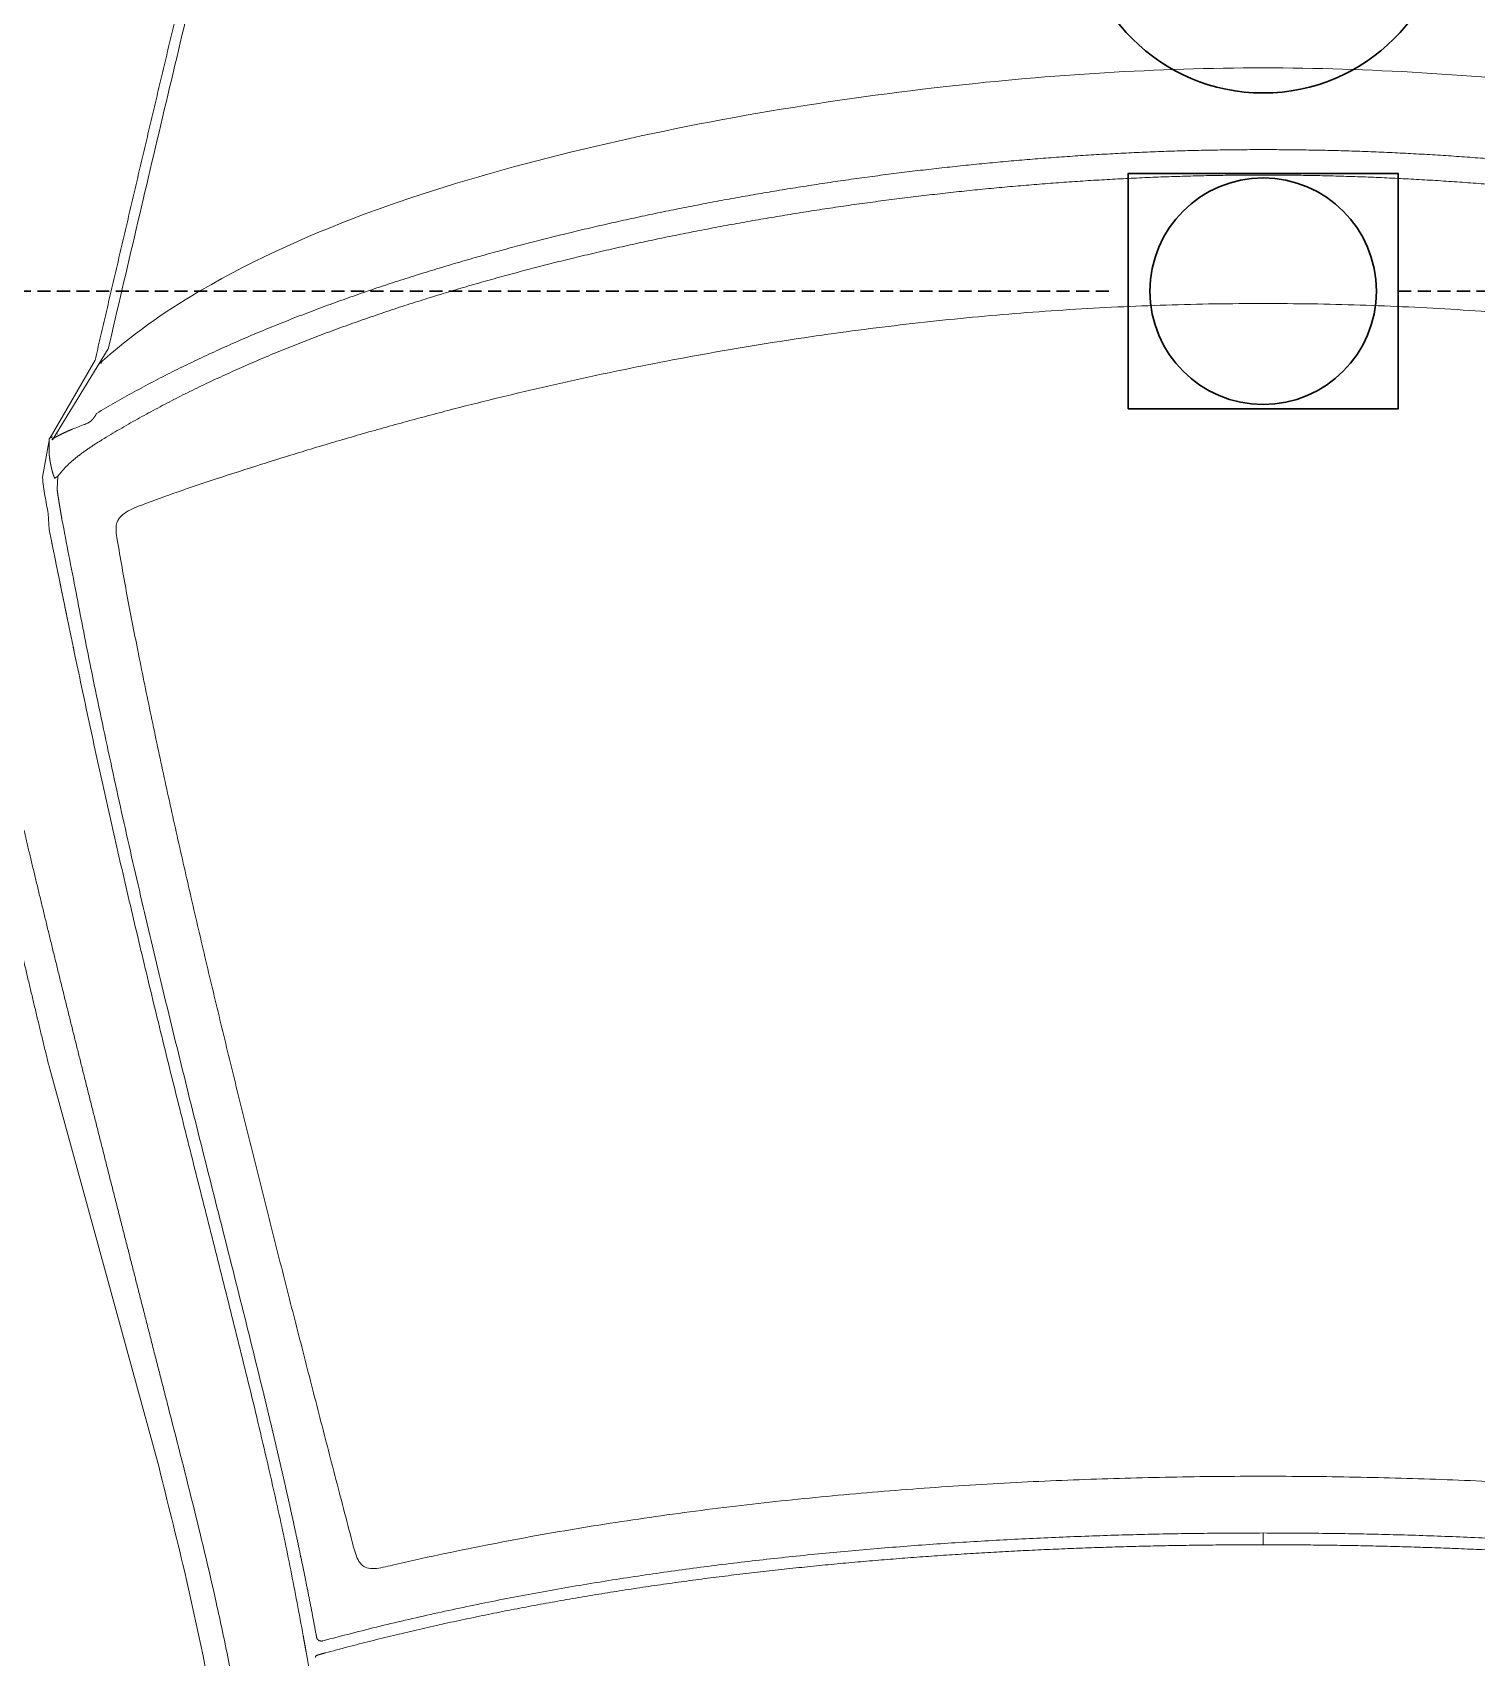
# Model space of a CAD drawing. Extents: x -1439 to 34962, y -872 to 8330.
# Drawn here: x 18600.2 to 18683.1, y 2109.8 to 2203.1 of the extents above; entities that cross this region are included whole.
import ezdxf

# ---------------------------------------------------------------- set-up
doc = ezdxf.new("R2010")
doc.units = 0
doc.linetypes.add('HIDDEN', pattern=[0.375, 0.25, -0.125])
doc.layers.get('0').update_dxf_attribs({"color": 9, "lineweight": 9})
for name, color, linetype, lineweight in [('04', 9, 'Continuous', 9), ('E-KABLO', 7, 'Continuous', 30), ('E-KUVVET', 7, 'Continuous', 30)]:
    doc.layers.add(name, color=color, linetype=linetype, lineweight=lineweight)

# ---------------------------------------------------------------- blocks, each defined once
blk = doc.blocks.new('p-araba-polo')
at = {"extrusion": (0, 0, -1)}
for p, q in [((1.10665, 0.7007), (1.08455, 0.6967)), ((1.03297, 0.6629), (1.08523, 0.69497)), ((1.08415, 0.69621), (1.03956, 0.67046)), ((1.10726, 0.69358), (1.1062, 0.69177)), ((1.11339, 0.69231), (1.1062, 0.69177)), ((1.11339, 0.69231), (1.11339, 0.69231)), ((1.13667, 0.69683), (1.12757, 0.69737)), ((1.67517, 0.63372), (1.44638, 0.69649)), ((1.21875, 0.67238), (1.21877, 0.67245)), ((1.77262, 0.54332), (1.77261, 0.54333)), ((1.71277, 0), (1.71441, 0))]:
    blk.add_line(p, q, dxfattribs=at)
blk.add_line((1.71277, 0), (1.71441, 0))
for points, degree in [([(1.44638, 0.69649), (1.41967, 0.7031), (1.39211, 0.70965), (1.3643, 0.71623), (1.33705, 0.72245), (1.31145, 0.72808), (1.28872, 0.73294)], 6), ([(1.28008, 0.71816), (1.33755, 0.70475), (1.39621, 0.69053), (1.45548, 0.67566), (1.51572, 0.66028), (1.5772, 0.64468), (1.64008, 0.62858)], 6), ([(1.08469, 0.69498), (1.08351, 0.69276), (1.08234, 0.69055), (1.08118, 0.68827), (1.08016, 0.68601), (1.0792, 0.68364)], 5), ([(1.08189, 0.692), (1.0819, 0.69198), (1.08192, 0.69196), (1.08194, 0.69194)], 3), ([(1.08355, 0.69489), (1.08367, 0.69515), (1.08379, 0.69542), (1.08391, 0.69568), (1.08403, 0.69594), (1.08415, 0.69621)], 5), ([(1.08518, 0.695), (1.08508, 0.69501), (1.08497, 0.69501), (1.08486, 0.69501), (1.08475, 0.69501), (1.08465, 0.69501)], 5), ([(1.08469, 0.69498), (1.08487, 0.69498), (1.08505, 0.69498), (1.08523, 0.69497)], 3), ([(1.08563, 0.69684), (1.08551, 0.69684), (1.08538, 0.69683), (1.08525, 0.69683)], 3), ([(1.0853, 0.66654), (1.08969, 0.67369), (1.09445, 0.68065), (1.09952, 0.68703), (1.1062, 0.69177)], 4), ([(1.08951, 0.69686), (1.08873, 0.69685), (1.08795, 0.69684), (1.08718, 0.69683), (1.0864, 0.69683), (1.08563, 0.69684)], 5), ([(1.09044, 0.69688), (1.09012, 0.69687), (1.08979, 0.69687), (1.08946, 0.69686)], 3), ([(1.09302, 0.69684), (1.09349, 0.69681), (1.09396, 0.69677), (1.09444, 0.69673), (1.09491, 0.69667), (1.09539, 0.6966)], 5), ([(1.09539, 0.6966), (1.09565, 0.69657), (1.09591, 0.69653), (1.09617, 0.69649), (1.09643, 0.69645), (1.09669, 0.69641)], 5), ([(1.09669, 0.69641), (1.09626, 0.69647), (1.09583, 0.69654), (1.09539, 0.6966)], 3), ([(1.09669, 0.69641), (1.09694, 0.69637), (1.09718, 0.69633), (1.09743, 0.69629), (1.09768, 0.69625), (1.09792, 0.69621)], 5), ([(1.09792, 0.69621), (1.09751, 0.69627), (1.0971, 0.69634), (1.09669, 0.69641)], 3), ([(1.09792, 0.69621), (1.09919, 0.69599), (1.10047, 0.69574), (1.10176, 0.69545), (1.10305, 0.69513), (1.10434, 0.69474)], 5), ([(1.10434, 0.69474), (1.1046, 0.69466), (1.10485, 0.69458), (1.1051, 0.69449), (1.10536, 0.6944), (1.10561, 0.69431)], 5), ([(1.10561, 0.69431), (1.10519, 0.69445), (1.10477, 0.69459), (1.10434, 0.69474)], 3), ([(1.10561, 0.69431), (1.10569, 0.69428), (1.10577, 0.69425), (1.10585, 0.69422), (1.10593, 0.69419), (1.10601, 0.69415)], 5), ([(1.10599, 0.69416), (1.10586, 0.69421), (1.10574, 0.69426), (1.10561, 0.69431)], 3), ([(1.10601, 0.69415), (1.106, 0.69416), (1.106, 0.69416), (1.10599, 0.69416)], 3), ([(1.10601, 0.69415), (1.10625, 0.69406), (1.10651, 0.69397), (1.10675, 0.69387), (1.10704, 0.69375), (1.10726, 0.69358)], 5), ([(1.10616, 0.69217), (1.10615, 0.69212), (1.10615, 0.69207), (1.10616, 0.69203), (1.10616, 0.69198), (1.10617, 0.69194)], 5), ([(1.10616, 0.69217), (1.10615, 0.69212), (1.10615, 0.69207), (1.10616, 0.69203), (1.10616, 0.69198), (1.10617, 0.69194)], 5), ([(1.10617, 0.69194), (1.10618, 0.69193), (1.10618, 0.69192), (1.10619, 0.69191), (1.1062, 0.6919), (1.1062, 0.6919)], 5), ([(1.10617, 0.69194), (1.10618, 0.69193), (1.10619, 0.69191), (1.10619, 0.69189)], 3), ([(1.10726, 0.69358), (1.10732, 0.69354), (1.10738, 0.69349), (1.10742, 0.69344), (1.10744, 0.69339), (1.10745, 0.69335)], 5), ([(1.131, 0.68946), (1.12849, 0.68992), (1.12601, 0.69035), (1.12346, 0.69077), (1.12097, 0.69118), (1.11844, 0.69157), (1.11592, 0.69195), (1.11339, 0.69231)], 7), ([(1.20906, 0.682), (1.19456, 0.68503), (1.18007, 0.68802), (1.1656, 0.69098), (1.15113, 0.69391), (1.13667, 0.69683)], 5), ([(1.1649, 0.69151), (1.1649, 0.69151), (1.1649, 0.69151)], 2), ([(1.13556, 0.68867), (1.13555, 0.68866), (1.13555, 0.68865), (1.13555, 0.68864), (1.13555, 0.68863), (1.13554, 0.68862)], 5), ([(1.13554, 0.68862), (1.13555, 0.68863), (1.13555, 0.68864), (1.13555, 0.68865), (1.13555, 0.68866), (1.13556, 0.68867)], 5), ([(1.07011, 0.66961), (1.07078, 0.66992), (1.07143, 0.6703), (1.07212, 0.67074), (1.07278, 0.67126), (1.07334, 0.67175), (1.07394, 0.67233)], 6), ([(1.21877, 0.67245), (1.21877, 0.67244), (1.21876, 0.67243), (1.21876, 0.67241), (1.21876, 0.6724), (1.21875, 0.67239), (1.21875, 0.67238)], 6), ([(1.03956, 0.67046), (0.98907, 0.65875), (0.93881, 0.64701), (0.88879, 0.63525), (0.83899, 0.62342), (0.78942, 0.61152), (0.74007, 0.59951), (0.69093, 0.58736)], 7), ([(0.91868, 0), (0.91868, 0.09917), (0.92615, 0.19788), (0.9398, 0.29608), (0.95949, 0.39361), (0.98459, 0.48916), (1.01891, 0.5845), (1.07011, 0.66961)], 7), ([(1.0853, 0.66654), (1.03479, 0.58426), (0.99989, 0.48942), (0.97448, 0.39445), (0.95463, 0.29635), (0.94089, 0.19815), (0.93328, 0.09898), (0.93328, 0)], 7), ([(1.04189, 0.66836), (1.04056, 0.66689), (1.03924, 0.6654), (1.03794, 0.6639), (1.03664, 0.6624), (1.03535, 0.66088)], 5), ([(1.03535, 0.66088), (1.03664, 0.6624), (1.03794, 0.6639), (1.03924, 0.6654), (1.04056, 0.66689), (1.04189, 0.66836)], 5), ([(1.04122, 0.66676), (1.04109, 0.66689), (1.04095, 0.66703), (1.04082, 0.66717)], 3), ([(1.04122, 0.66676), (1.04114, 0.66684), (1.04106, 0.66692), (1.04098, 0.66701), (1.0409, 0.66709), (1.04082, 0.66717)], 5), ([(1.04183, 0.66842), (1.04185, 0.66839), (1.04187, 0.66838), (1.04188, 0.66837), (1.04189, 0.66836), (1.04189, 0.66836), (1.04189, 0.66836)], 6), ([(1.04189, 0.66836), (1.04189, 0.66836), (1.04189, 0.66836), (1.04189, 0.66836), (1.04188, 0.66837), (1.04187, 0.66838), (1.04186, 0.66839)], 6), ([(1.07, 0.67072), (1.07, 0.67072), (1.07, 0.67072), (1.07, 0.67072), (1.07, 0.67072), (1.07, 0.67072)], 5), ([(1.07001, 0.67073), (1.07001, 0.67073), (1.07001, 0.67073), (1.07002, 0.67073), (1.07002, 0.67073), (1.07002, 0.67073)], 5), ([(1.03535, 0.66088), (1.02039, 0.64319), (1.00735, 0.62391), (0.99602, 0.6037)], 3), ([(0.99602, 0.6037), (0.95997, 0.53934), (0.93755, 0.46837), (0.92001, 0.39678)], 3), ([(1.62919, 0.5746), (1.64667, 0.57035), (1.6643, 0.56614), (1.68197, 0.562), (1.6998, 0.55796), (1.71778, 0.55403), (1.73588, 0.55026), (1.75415, 0.54667), (1.77261, 0.54333)], 8), ([(1.63354, 0.57355), (1.63355, 0.57359), (1.63357, 0.57363), (1.63358, 0.57368), (1.63359, 0.57372), (1.6336, 0.57377), (1.63361, 0.57381)], 6), ([(1.63361, 0.57381), (1.63358, 0.57368), (1.63354, 0.57355)], 2), ([(1.72563, 0.55265), (1.72562, 0.5526), (1.7256, 0.55254)], 2), ([(1.7256, 0.55254), (1.72561, 0.55258), (1.72562, 0.55262), (1.72563, 0.55265)], 3), ([(1.72826, 0.55199), (1.72741, 0.55219), (1.72645, 0.55247), (1.72563, 0.55265)], 3), ([(1.78108, 0.54934), (1.77922, 0.54967), (1.77736, 0.55), (1.77551, 0.55033), (1.77365, 0.55066), (1.77179, 0.55099)], 5), ([(1.7748, 0.54061), (1.77479, 0.5411), (1.7747, 0.54159), (1.77452, 0.54204), (1.77424, 0.54246), (1.77392, 0.5428), (1.7735, 0.54307), (1.77308, 0.54324), (1.77261, 0.54333)], 8), ([(1.78268, 0.54217), (1.78233, 0.5409), (1.78198, 0.53964), (1.78164, 0.53837)], 3), ([(1.78268, 0.54217), (1.78247, 0.54141), (1.78226, 0.54065), (1.78205, 0.53989), (1.78184, 0.53913), (1.78164, 0.53837)], 5), ([(1.78321, 0.54357), (1.78308, 0.54339), (1.78298, 0.54317), (1.78289, 0.54292), (1.78281, 0.54266), (1.78274, 0.54241), (1.78268, 0.54217)], 6), ([(1.78424, 0.54389), (1.78396, 0.54394), (1.78373, 0.54399), (1.78353, 0.54393), (1.78335, 0.54378), (1.78321, 0.54357)], 5), ([(1.78164, 0.53837), (1.75321, 0.43384), (1.73496, 0.32613), (1.72478, 0.21765), (1.71951, 0.10883), (1.71953, 0)], 5), ([(1.7748, 0.54061), (1.7748, 0.54034), (1.77476, 0.54006), (1.77469, 0.53978)], 3), ([(1.77756, 0.52304), (1.77757, 0.52304), (1.77758, 0.52303), (1.77758, 0.52303)], 3), ([(0.91868, 0), (0.91868, -0.09917), (0.92615, -0.19788), (0.9398, -0.29608), (0.95949, -0.39361), (0.98459, -0.48916), (1.01891, -0.5845), (1.07011, -0.66961)], 7), ([(1.0853, -0.66653), (1.03479, -0.58426), (0.99989, -0.48942), (0.97448, -0.39445), (0.95463, -0.29635), (0.94089, -0.19815), (0.93328, -0.09897), (0.93328, 0)], 7), ([(1.71441, 0), (1.71539, 0), (1.71615, 0), (1.71651, 0)], 3), ([(1.71441, 0), (1.71539, 0), (1.71615, 0), (1.71651, 0)], 3), ([(1.71953, 0), (1.71797, 0), (1.71642, 0), (1.71574, 0), (1.71636, 0), (1.71697, 0)], 5), ([(1.71953, 0), (1.71797, 0), (1.71642, 0), (1.71574, 0), (1.71636, 0), (1.71697, 0)], 5), ([(1.71651, 0), (1.71678, 0), (1.71704, 0), (1.71731, 0), (1.71757, 0), (1.71784, 0)], 5), ([(1.71651, 0), (1.71678, 0), (1.71704, 0), (1.71731, 0), (1.71757, 0), (1.71784, 0)], 5), ([(1.78164, -0.53837), (1.75321, -0.43384), (1.73496, -0.32612), (1.72478, -0.21765), (1.71951, -0.10883), (1.71953, 0)], 5)]:
    blk.add_open_spline(points, degree=degree)
for points, degree, knots in [([(1.10665, 0.7007), (1.10847, 0.70049), (1.11212, 0.70007), (1.11741, 0.69925), (1.12258, 0.69834), (1.12591, 0.69769), (1.12757, 0.69737)], 3, [0, 0, 0, 0, 0.249853, 0.499728, 0.749768, 1, 1, 1, 1]), ([(1.08355, 0.69489), (1.08355, 0.69489), (1.08355, 0.69489), (1.08355, 0.69489), (1.08355, 0.69489), (1.08355, 0.69489), (1.08355, 0.69489), (1.08355, 0.69489), (1.08355, 0.69489), (1.08355, 0.69489), (1.08355, 0.69489)], 5, [0, 0, 0, 0, 0, 0, 1, 1, 1, 1, 1, 1.000001, 1.000001, 1.000001, 1.000001, 1.000001, 1.000001]), ([(1.08525, 0.69683), (1.08509, 0.69681), (1.08473, 0.69677), (1.08437, 0.69664), (1.08411, 0.69646), (1.08414, 0.69629), (1.08415, 0.69621)], 3, [0, 0, 0, 0, 0.226641, 0.489612, 0.73866, 1, 1, 1, 1]), ([(1.09302, 0.69684), (1.09247, 0.69686), (1.0916, 0.69689), (1.09076, 0.69688), (1.09044, 0.69688)], 3, [0, 0, 0, 0, 0.627101, 1, 1, 1, 1]), ([(1.09539, 0.6966), (1.09499, 0.69666), (1.09419, 0.69676), (1.09341, 0.69681), (1.09302, 0.69684)], 3, [0, 0, 0, 0, 0.505636, 1, 1, 1, 1]), ([(1.10726, 0.69358), (1.10717, 0.69364), (1.10699, 0.69376), (1.10656, 0.69394), (1.10624, 0.69407), (1.10601, 0.69415)], 3, [0, 0, 0, 0, 0.23445, 0.472231, 1, 1, 1, 1]), ([(1.10745, 0.69335), (1.10744, 0.69339), (1.10741, 0.69347), (1.10731, 0.69354), (1.10726, 0.69358)], 3, [0, 0, 0, 0, 0.501057, 1, 1, 1, 1]), ([(1.13667, 0.69683), (1.14872, 0.69439), (1.17283, 0.68952), (1.19699, 0.6845), (1.20906, 0.68199)], 3, [0, 0, 0, 0, 0.500039, 1, 1, 1, 1]), ([(1.07641, 0.67628), (1.07686, 0.67755), (1.07776, 0.68002), (1.07872, 0.68244), (1.07919, 0.68363)], 3, [0, 0, 0, 0, 0.511036, 1, 1, 1, 1]), ([(1.21327, 0.67349), (1.20659, 0.67483), (1.19311, 0.67753), (1.17252, 0.68141), (1.1518, 0.6855), (1.13787, 0.68816), (1.131, 0.68946)], 3, [0, 0, 0, 0, 0.24266, 0.489789, 0.74853, 1, 1, 1, 1]), ([(1.20906, 0.68199), (1.22268, 0.67912), (1.2499, 0.67337), (1.29089, 0.66437), (1.33198, 0.65506), (1.3732, 0.64541), (1.4146, 0.63544), (1.4562, 0.62518), (1.49808, 0.61467), (1.54032, 0.60399), (1.58295, 0.5932), (1.61179, 0.58608), (1.62622, 0.58252)], 3, [0, 0, 0, 0, 0.100037, 0.200068, 0.300092, 0.40011, 0.500119, 0.600116, 0.700093, 0.80005, 0.900005, 1, 1, 1, 1]), ([(1.07394, 0.67233), (1.07445, 0.67292), (1.07546, 0.6741), (1.07609, 0.67556), (1.07641, 0.67628)], 3, [0, 0, 0, 0, 0.499911, 1, 1, 1, 1]), ([(1.62919, 0.5746), (1.6202, 0.57681), (1.60221, 0.58123), (1.57547, 0.58794), (1.54888, 0.59465), (1.52245, 0.60134), (1.49615, 0.60799), (1.46997, 0.61456), (1.44391, 0.62105), (1.41795, 0.62743), (1.39208, 0.63369), (1.3663, 0.63982), (1.34061, 0.64582), (1.31499, 0.65167), (1.28946, 0.65737), (1.26399, 0.66291), (1.23859, 0.66831), (1.22171, 0.67176), (1.21327, 0.67349)], 3, [0, 0, 0, 0, 0.0625, 0.125, 0.1875, 0.25, 0.3125, 0.375, 0.4375, 0.5, 0.5625, 0.625, 0.6875, 0.75, 0.8125, 0.875, 0.9375, 1, 1, 1, 1]), ([(1.03297, 0.6629), (1.01009, 0.65756), (0.96435, 0.6469), (0.89587, 0.63076), (0.82754, 0.61448), (0.75939, 0.59805), (0.71417, 0.58693), (0.69157, 0.58137)], 3, [0, 0, 0, 0, 0.200074, 0.400125, 0.600159, 0.800117, 1, 1, 1, 1]), ([(1.14263, 0.65774), (1.14096, 0.65802), (1.13794, 0.6585), (1.13351, 0.65846), (1.12955, 0.65638), (1.12654, 0.65248), (1.12423, 0.64766), (1.12288, 0.64417), (1.12218, 0.64237)], 3, [0, 0, 0, 0, 0.19548, 0.351811, 0.493077, 0.645392, 0.816793, 1, 1, 1, 1]), ([(1.12218, 0.64237), (1.12288, 0.64417), (1.12423, 0.64766), (1.12654, 0.65248), (1.12955, 0.65638), (1.13351, 0.65846), (1.13794, 0.6585), (1.14096, 0.65802), (1.14263, 0.65774)], 3, [0, 0, 0, 0, 0.183207, 0.354608, 0.506923, 0.648189, 0.80452, 1, 1, 1, 1]), ([(1.20605, 0.64598), (1.19543, 0.64809), (1.17429, 0.65229), (1.15316, 0.65593), (1.14263, 0.65774)], 3, [0, 0, 0, 0, 0.502145, 1, 1, 1, 1]), ([(1.20605, 0.64598), (1.21784, 0.6436), (1.24142, 0.63884), (1.27694, 0.63127), (1.31258, 0.62343), (1.34837, 0.6153), (1.38432, 0.60691), (1.42044, 0.59828), (1.45674, 0.58943), (1.49326, 0.58039), (1.52999, 0.57117), (1.56697, 0.5618), (1.60422, 0.55229), (1.64177, 0.54265), (1.67962, 0.53287), (1.70517, 0.52619), (1.71794, 0.52286)], 3, [0, 0, 0, 0, 0.071429, 0.142858, 0.214287, 0.285715, 0.357144, 0.428573, 0.500002, 0.571431, 0.642859, 0.714288, 0.785716, 0.857144, 0.928573, 1, 1, 1, 1]), ([(1.09929, 0.57494), (1.102, 0.58342), (1.10719, 0.59962), (1.11473, 0.62213), (1.11986, 0.63606), (1.12218, 0.64237)], 3, [0, 0, 0, 0, 0.374907, 0.71679, 1, 1, 1, 1]), ([(1.87228, 0.57895), (1.8664, 0.57982), (1.85465, 0.58156), (1.83721, 0.58439), (1.81994, 0.58738), (1.80287, 0.59054), (1.78597, 0.59385), (1.76926, 0.59732), (1.7387, 0.60397), (1.69528, 0.61439), (1.65839, 0.62388), (1.64008, 0.62858)], 3, [0, 0, 0, 0, 0.072134, 0.144011, 0.215657, 0.287101, 0.358371, 0.42949, 0.500474, 0.752092, 1, 1, 1, 1]), ([(1.67517, 0.63372), (1.69483, 0.62898), (1.77726, 0.60781), (1.8911, 0.58799), (2.03111, 0.5758), (2.10081, 0.57143), (2.14553, 0.56924)], 3, [0, 0, 0, 0, 0.136471, 0.572595, 0.726753, 1, 1, 1, 1]), ([(1.62622, 0.58252), (1.63387, 0.58067), (1.6494, 0.5769), (1.67325, 0.57129), (1.7014, 0.56494), (1.73414, 0.55797), (1.75912, 0.55334), (1.77179, 0.55099)], 3, [0, 0, 0, 0, 0.162021, 0.32887, 0.500021, 0.74634, 1, 1, 1, 1]), ([(1.00702, 0), (1.00707, 0.00928), (1.00715, 0.02784), (1.00784, 0.05567), (1.00893, 0.08349), (1.01048, 0.11129), (1.01245, 0.13906), (1.01485, 0.16679), (1.01768, 0.19449), (1.02094, 0.22214), (1.02461, 0.24973), (1.02869, 0.27727), (1.03318, 0.30475), (1.03808, 0.33215), (1.04337, 0.35948), (1.04905, 0.38674), (1.05512, 0.41391), (1.06156, 0.44099), (1.06838, 0.46798), (1.07556, 0.49488), (1.08311, 0.52167), (1.09098, 0.54837), (1.09652, 0.56608), (1.09929, 0.57494)], 3, [0, 0, 0, 0, 0.047619, 0.095238, 0.142857, 0.190476, 0.238095, 0.285714, 0.333333, 0.380952, 0.428571, 0.47619, 0.523809, 0.571428, 0.619047, 0.666666, 0.714285, 0.761904, 0.809523, 0.857143, 0.904762, 0.952381, 1, 1, 1, 1]), ([(1.77179, 0.55099), (1.77334, 0.55071), (1.77643, 0.55016), (1.77953, 0.54962), (1.78108, 0.54934)], 3, [0, 0, 0, 0, 0.5, 1, 1, 1, 1]), ([(1.7748, 0.54061), (1.77476, 0.54094), (1.7747, 0.54159), (1.77422, 0.54243), (1.77351, 0.54307), (1.77291, 0.54324), (1.77261, 0.54333)], 3, [0, 0, 0, 0, 0.250001, 0.500007, 0.750005, 1, 1, 1, 1]), ([(1.78108, 0.54934), (1.7869, 0.54832), (1.79862, 0.54627), (1.81647, 0.54337), (1.83467, 0.54057), (1.85321, 0.53792), (1.87208, 0.5354), (1.89128, 0.53304), (1.91866, 0.52992), (1.95456, 0.52635), (1.9991, 0.52263), (2.02914, 0.52062), (2.04423, 0.51961)], 3, [0, 0, 0, 0, 0.068934, 0.138708, 0.209326, 0.28079, 0.353094, 0.426221, 0.500139, 0.664458, 0.831511, 1, 1, 1, 1]), ([(1.78321, 0.54357), (1.7831, 0.54336), (1.78286, 0.54291), (1.78274, 0.54242), (1.78268, 0.54217)], 3, [0, 0, 0, 0, 0.483515, 1, 1, 1, 1]), ([(1.78424, 0.54389), (1.78403, 0.54394), (1.78364, 0.54402), (1.78335, 0.54371), (1.78321, 0.54357)], 3, [0, 0, 0, 0, 0.530721, 1, 1, 1, 1]), ([(1.71277, 0), (1.71281, 0.01136), (1.71288, 0.03409), (1.71352, 0.06818), (1.71454, 0.10225), (1.716, 0.13631), (1.71789, 0.17034), (1.72024, 0.20434), (1.72307, 0.2383), (1.7264, 0.27221), (1.73025, 0.30606), (1.73466, 0.33983), (1.73965, 0.37351), (1.74527, 0.40707), (1.75153, 0.44052), (1.7585, 0.4738), (1.76612, 0.50692), (1.77184, 0.52883), (1.77469, 0.53978)], 3, [0, 0, 0, 0, 0.0625, 0.125001, 0.187501, 0.250001, 0.312502, 0.375002, 0.437502, 0.500002, 0.562502, 0.625002, 0.687502, 0.750002, 0.812502, 0.875001, 0.937501, 1, 1, 1, 1]), ([(1.77469, 0.53978), (1.77472, 0.53992), (1.77479, 0.5402), (1.77479, 0.54047), (1.7748, 0.54061)], 3, [0, 0, 0, 0, 0.499981, 1, 1, 1, 1]), ([(1.71794, 0.52286), (1.71952, 0.52245), (1.72265, 0.52163), (1.72706, 0.5202), (1.73083, 0.51807), (1.73314, 0.51449), (1.73334, 0.50994), (1.73244, 0.50504), (1.73164, 0.50159), (1.73122, 0.4998)], 3, [0, 0, 0, 0, 0.155607, 0.308809, 0.443172, 0.561441, 0.688648, 0.838161, 1, 1, 1, 1]), ([(1.73122, 0.4998), (1.73164, 0.50159), (1.73244, 0.50504), (1.73334, 0.50994), (1.73314, 0.51449), (1.73083, 0.51807), (1.72706, 0.5202), (1.72265, 0.52163), (1.71952, 0.52245), (1.71794, 0.52286)], 3, [0, 0, 0, 0, 0.161839, 0.311352, 0.438559, 0.556828, 0.691191, 0.844393, 1, 1, 1, 1]), ([(1.71977, 0.44619), (1.72158, 0.45516), (1.72519, 0.47308), (1.72921, 0.4909), (1.73122, 0.4998)], 3, [0, 0, 0, 0, 0.5006, 1, 1, 1, 1]), ([(1.73122, 0.4998), (1.72921, 0.4909), (1.72519, 0.47308), (1.72158, 0.45516), (1.71977, 0.44619)], 3, [0, 0, 0, 0, 0.4994, 1, 1, 1, 1]), ([(1.71977, 0.44619), (1.71811, 0.43757), (1.71478, 0.42032), (1.71029, 0.39434), (1.70615, 0.3683), (1.70236, 0.3422), (1.69891, 0.31604), (1.69579, 0.28984), (1.69298, 0.2636), (1.69047, 0.23733), (1.68825, 0.21103), (1.68631, 0.1847), (1.68465, 0.15835), (1.68326, 0.13198), (1.68214, 0.1056), (1.68127, 0.07921), (1.68066, 0.05281), (1.68028, 0.02641), (1.68023, 0.0088), (1.6802, 0)], 3, [0, 0, 0, 0, 0.058823, 0.117647, 0.17647, 0.235293, 0.294117, 0.35294, 0.411764, 0.470587, 0.529411, 0.588235, 0.647058, 0.705882, 0.764705, 0.823529, 0.882353, 0.941176, 1, 1, 1, 1]), ([(0.92001, 0.39678), (0.90276, 0.32614), (0.88037, 0.19426), (0.87177, 0.06081), (0.87176, 0)], 3, [0, 0, 0, 0, 0.54461, 1, 1, 1, 1]), ([(0.92001, -0.39678), (0.90276, -0.32613), (0.88037, -0.19425), (0.87177, -0.06081), (0.87176, 0)], 3, [0, 0, 0, 0, 0.54461, 1, 1, 1, 1]), ([(1.00702, 0), (1.00707, -0.00928), (1.00715, -0.02784), (1.00784, -0.05567), (1.00893, -0.08349), (1.01048, -0.11129), (1.01245, -0.13906), (1.01485, -0.16679), (1.01768, -0.19449), (1.02094, -0.22214), (1.02461, -0.24973), (1.02869, -0.27727), (1.03318, -0.30475), (1.03808, -0.33215), (1.04337, -0.35948), (1.04905, -0.38674), (1.05512, -0.41391), (1.06156, -0.44099), (1.06838, -0.46798), (1.07556, -0.49487), (1.08311, -0.52167), (1.09098, -0.54837), (1.09652, -0.56608), (1.09929, -0.57494)], 3, [0, 0, 0, 0, 0.047619, 0.095238, 0.142857, 0.190476, 0.238095, 0.285714, 0.333333, 0.380952, 0.428571, 0.47619, 0.523809, 0.571428, 0.619047, 0.666666, 0.714285, 0.761904, 0.809523, 0.857143, 0.904762, 0.952381, 1, 1, 1, 1]), ([(1.71977, -0.44619), (1.71811, -0.43757), (1.71478, -0.42032), (1.71029, -0.39434), (1.70615, -0.3683), (1.70236, -0.34219), (1.69891, -0.31604), (1.69579, -0.28984), (1.69298, -0.2636), (1.69047, -0.23733), (1.68825, -0.21103), (1.68631, -0.1847), (1.68465, -0.15835), (1.68326, -0.13198), (1.68214, -0.1056), (1.68127, -0.07921), (1.68066, -0.05281), (1.68028, -0.02641), (1.68023, -0.0088), (1.6802, 0)], 3, [0, 0, 0, 0, 0.058823, 0.117647, 0.17647, 0.235293, 0.294117, 0.35294, 0.411764, 0.470587, 0.529411, 0.588235, 0.647058, 0.705882, 0.764705, 0.823529, 0.882353, 0.941176, 1, 1, 1, 1]), ([(1.71277, 0), (1.71281, -0.01136), (1.71288, -0.03409), (1.71352, -0.06818), (1.71454, -0.10225), (1.716, -0.13631), (1.71789, -0.17034), (1.72024, -0.20434), (1.72307, -0.2383), (1.7264, -0.27221), (1.73025, -0.30606), (1.73466, -0.33983), (1.73965, -0.3735), (1.74527, -0.40707), (1.75153, -0.44051), (1.7585, -0.4738), (1.76612, -0.50692), (1.77184, -0.52883), (1.77469, -0.53978)], 3, [0, 0, 0, 0, 0.0625, 0.125001, 0.187501, 0.250001, 0.312502, 0.375002, 0.437502, 0.500002, 0.562502, 0.625002, 0.687502, 0.750002, 0.812502, 0.875001, 0.937501, 1, 1, 1, 1]), ([(1.71651, 0), (1.71651, 0), (1.71651, 0), (1.71651, 0), (1.71651, 0), (1.71651, 0), (1.71651, 0), (1.71651, 0), (1.71651, 0), (1.71651, 0), (1.71651, 0)], 5, [0, 0, 0, 0, 0, 0, 1, 1, 1, 1, 1, 1.000001, 1.000001, 1.000001, 1.000001, 1.000001, 1.000001]), ([(1.71651, 0), (1.71651, 0), (1.71651, 0), (1.71651, 0), (1.71651, 0), (1.71651, 0), (1.71651, 0)], 3, [0, 0, 0, 0, 1, 1, 1, 1.000001, 1.000001, 1.000001, 1.000001]), ([(1.71651, 0), (1.71651, 0), (1.71651, 0), (1.71651, 0), (1.71651, 0), (1.71651, 0), (1.71651, 0), (1.71651, 0), (1.71651, 0), (1.71651, 0), (1.71651, 0)], 5, [0, 0, 0, 0, 0, 0, 1, 1, 1, 1, 1, 1.000001, 1.000001, 1.000001, 1.000001, 1.000001, 1.000001]), ([(1.71651, 0), (1.71651, 0), (1.71651, 0), (1.71651, 0), (1.71651, 0), (1.71651, 0), (1.71651, 0)], 3, [0, 0, 0, 0, 1, 1, 1, 1.000001, 1.000001, 1.000001, 1.000001]), ([(1.71784, 0), (1.71784, 0), (1.71784, 0), (1.71784, 0), (1.71784, 0), (1.71784, 0), (1.71784, 0), (1.71784, 0), (1.71784, 0), (1.71784, 0), (1.71784, 0)], 5, [0, 0, 0, 0, 0, 0, 1, 1, 1, 1, 1, 1.000001, 1.000001, 1.000001, 1.000001, 1.000001, 1.000001]), ([(1.71784, 0), (1.71784, 0), (1.71784, 0), (1.71784, 0), (1.71784, 0), (1.71784, 0), (1.71784, 0), (1.71784, 0), (1.71784, 0), (1.71784, 0), (1.71784, 0)], 5, [0, 0, 0, 0, 0, 0, 1, 1, 1, 1, 1, 1.000001, 1.000001, 1.000001, 1.000001, 1.000001, 1.000001])]:
    blk.add_open_spline(points, degree=degree, knots=knots)
blk = doc.blocks.new('E-YER DOSEME BUATI')
at = {"layer": 'E-KUVVET', "color": 6}
blk.add_lwpolyline([(-7.75, 6.75), (7.75, 6.75), (7.75, -6.75), (-7.75, -6.75)], close=True, dxfattribs=at)
blk.add_circle((0, 0), 6.5, dxfattribs=at)

msp = doc.modelspace()

# ---------------------------------------------------------------- linework, layer by layer
at = {"layer": 'E-KABLO', "color": 6, "linetype": 'HIDDEN', "ltscale": 3}
for p, q in [((18267.478, 2188.272), (18662.315, 2188.272)), ((18678.588, 2188.272), (19040.958, 2188.272))]:
    msp.add_line(p, q, dxfattribs=at)
at = {"layer": 'E-KABLO', "color": 7, "linetype": 'Continuous'}
msp.add_circle((18670.838, 2210.261), 10.611, dxfattribs=at)

# ---------------------------------------------------------------- block references
at = {"layer": '04', "xscale": -100, "yscale": 100, "zscale": 100, "rotation": 90}
msp.add_blockref('p-araba-polo', (18670.838, 2288.268), dxfattribs=at)
at = {"layer": 'E-KUVVET', "xscale": -1, "rotation": 180}
msp.add_blockref('E-YER DOSEME BUATI', (18670.838, 2188.272), dxfattribs=at)

doc.saveas('drawing.dxf')
